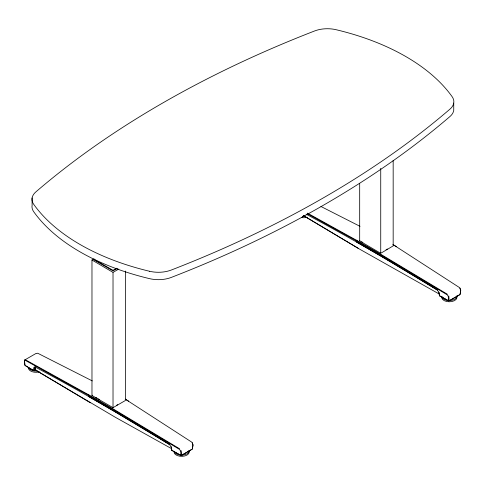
<?xml version="1.0" encoding="UTF-8"?>
<svg xmlns="http://www.w3.org/2000/svg" width="485" height="485" viewBox="0 0 485 485"><rect width="100%" height="100%" fill="white"/><g stroke="black" fill="none" stroke-linecap="round" stroke-linejoin="round"><path stroke-width="0.73" d="M33.756 370.643L33.774 367.703L34.32 366.963L35.047 366.945A1200.302 319.876 41.3 0 1 169.623 444.636L171.199 447.049L171.714 450.292L180.875 455.403L180.947 451.796L179.614 449.468L112.987 409.437L88.403 395.287L25.268 360.355L24.408 360.567L24.905 365.357L34.041 370.813L34.465 367.339M171.726 448.74L115.369 417.3L35.654 370.164L34.932 370.334L34.89 367.351L35.393 366.872M192.369 448.77L193.024 444.824L192.005 442.314L125.451 399.27M460.095 294.195L460.75 290.254L459.731 287.744L393.177 244.695M36.211 353.347L24.486 360.119L24.911 365.041M88.403 395.287L88.579 394.735L25.85 360.022M306.035 214.115A1200.302 319.876 41.3 0 1 437.349 290.066L438.925 292.479L439.44 295.723L448.601 300.833L448.673 297.226L447.34 294.892L380.713 254.867L356.129 240.712L356.311 240.166L307.441 213.127M94.339 259.02L94.381 259.59L112.55 270.084L113.52 270.066L116.721 268.217M125.469 271.042L125.469 400.464L113.023 407.667L91.974 395.493L91.974 260.008L93.52 258.935M393.171 160.377L393.171 245.907L381.319 252.964L380.21 253.006L359.682 240.93L359.682 183.409M89.113 395.693L89.428 395.214L113.314 409L179.571 448.777M356.839 241.124L357.16 240.639L381.04 254.431L447.303 294.201M91.974 395.493L92.217 395.166M359.682 240.93L359.925 240.608M36.642 353.504L37.66 353.201L92.289 380.913M117.437 268.296L113.502 270.569L112.538 270.581L93.484 259.584M118.807 269.048L113.611 272.043L112.508 272.085L91.974 260.008M35.926 369.728L34.041 370.813L25.184 365.49M116.418 405.418L117.709 404.672M386.066 249.739L387.357 248.993M192.09 449.219L181.147 455.536L171.714 450.292M459.816 294.65L448.874 300.967L439.44 295.723M34.32 370.649L34.932 370.334M24.486 360.119L25.062 359.84M34.738 369.94L35.46 370L90.38 402.799M320.931 206.483L360.022 226.337M307.466 213.788L356.129 240.712M439.452 294.165L358.463 248.502L303.38 215.595M356.311 240.166L357.16 240.639M88.579 394.735L89.428 395.214M392.947 244.573L396.421 246.61M361.561 241.742L362.835 242.476M356.469 242.021L381.859 256.68L437.549 290.133M125.221 399.143L128.689 401.18M95.763 397.403L97.036 398.137M98.303 398.87L99.577 399.604M88.743 396.591L114.133 411.25L169.823 444.703M303.186 215.431L358.106 248.223M459.938 288.157L460.689 290.539L460.089 294.516L449.146 300.833L448.789 295.941M192.212 442.732L192.963 445.115L192.363 449.086L181.42 455.403L181.063 450.516M439.659 295.85L438.864 292.103M171.933 450.419L171.138 446.673M35.46 367.515L35.46 370M453.736 103.069L453.736 110.453A23.074 13.319 0 0 1 449.928 116.545A1022.362 590.257 0 0 1 171.296 277.414A23.074 13.319 0 0 1 149.647 278.669A213.176 123.075 0 0 1 33.726 211.745A23.074 13.319 0 0 1 32.101 205.337L32.101 197.953M380.731 168.337L380.731 253.109M113.023 272.188L113.023 407.667M39.473 371.819A7.602 4.389 0 0 1 31.767 371.54A7.602 4.389 0 0 1 28.457 367.515M37.363 370.989A7.596 4.389 0 0 1 28.688 367.806M305.089 216.419A7.596 4.389 0 0 1 302.416 216.419M307.199 217.25A7.602 4.389 0 0 1 301.785 217.577M456.694 296.256A7.602 4.389 0 0 1 449.353 301.785A7.602 4.389 0 0 1 442.005 296.256M456.918 295.765A7.596 4.389 0 0 1 450.674 300.476A7.596 4.389 0 0 1 442.011 297.293M188.968 450.826A7.602 4.389 0 0 1 182.281 456.337A7.602 4.389 0 0 1 174.048 451.571M189.186 450.341A7.596 4.389 0 0 1 182.948 455.045A7.596 4.389 0 0 1 174.285 451.862M149.647 271.285A23.074 13.319 0 0 0 171.296 270.03A1022.362 590.257 0 0 0 449.928 109.161A23.074 13.319 0 0 0 452.111 96.66A213.176 123.075 0 0 0 336.19 29.73A23.074 13.319 0 0 0 314.535 30.991A1022.362 590.257 0 0 0 35.902 191.86A23.074 13.319 0 0 0 33.726 204.361A213.176 123.075 0 0 0 149.647 271.285"/></g></svg>
